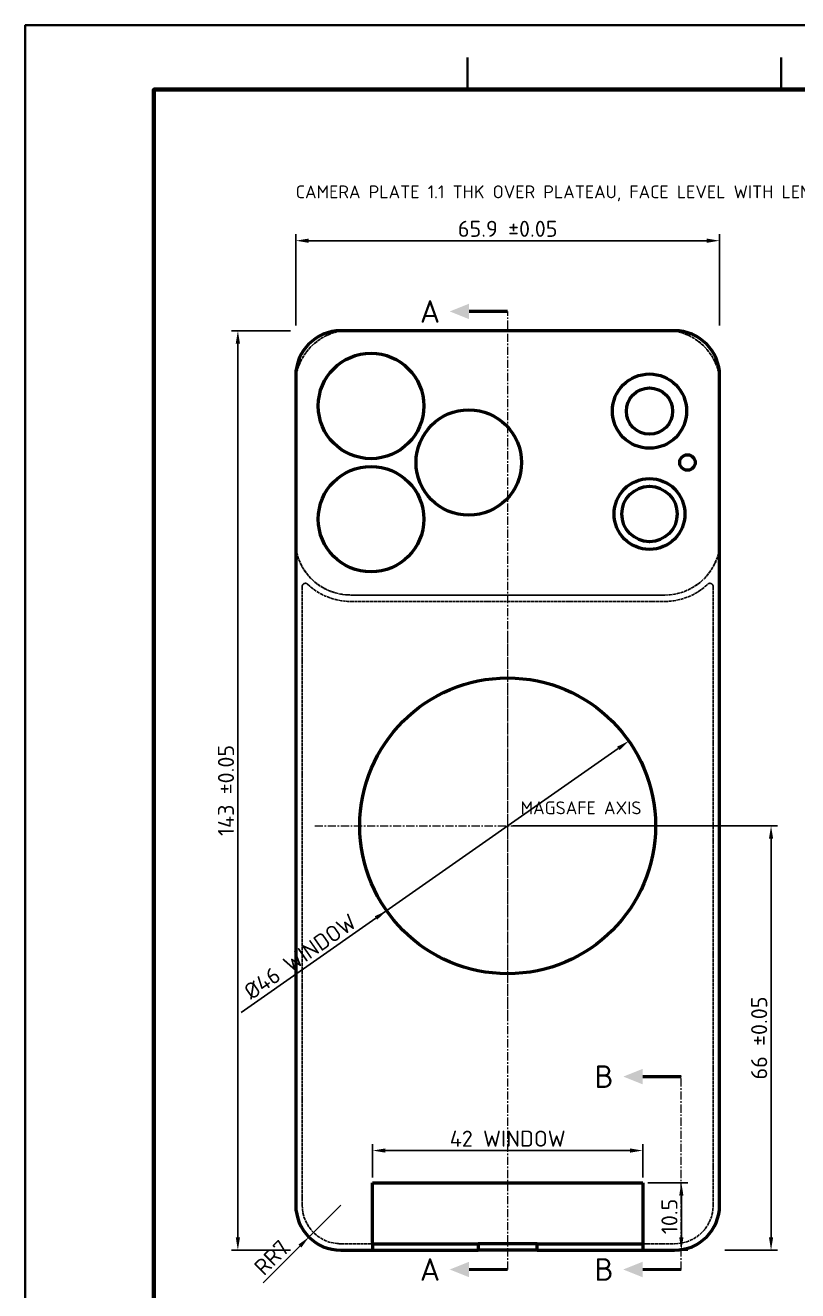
# Model space of a CAD drawing. Header units: millimetres. Extents: x 0 to 420, y 0 to 297.
# Drawn here: x 0 to 120.1, y 100.2 to 297 of the extents above; entities that cross this region are included whole.
import ezdxf
from ezdxf.enums import TextEntityAlignment as Align

# ---------------------------------------------------------------- set-up
doc = ezdxf.new("R2010")
doc.units = ezdxf.units.MM
doc.header["$LTSCALE"] = 0.4
doc.linetypes.add('CENTER', pattern=[5.08, 3.175, -0.635, 0.635, -0.635])
doc.linetypes.add('DASHED', pattern=[1.524, 1.27, -0.254])
for name, color, linetype, lineweight in [('BORDER', 7, 'CONTINUOUS', 70), ('CENTER', 1, 'CENTER', 18), ('DIM', 4, 'CONTINUOUS', 18), ('HIDDEN', 8, 'DASHED', 25), ('OUTLINE', 7, 'CONTINUOUS', 50), ('SECTION', 7, 'CONTINUOUS', 50), ('TEXT', 7, 'CONTINUOUS', 25), ('TITLE', 7, 'CONTINUOUS', 35)]:
    doc.layers.add(name, color=color, linetype=linetype, lineweight=lineweight)
doc.styles.add('KHENSU', font='isocpeur.ttf')
doc.dimstyles.new('KHENSU', dxfattribs={"dimtxt": 2.5, "dimasz": 2, "dimexe": 1, "dimexo": 0.8, "dimgap": 0.6, "dimtad": 1, "dimdsep": 46, "dimtxsty": 'KHENSU', "dimcen": -1.5, "dimclrd": 4, "dimclre": 4, "dimclrt": 7, "dimazin": 3, "dimtfac": 1, "dimtmove": 2, "dimatfit": 3})

msp = doc.modelspace()

# ---------------------------------------------------------------- linework, layer by layer
at = {"layer": 'BORDER'}
msp.add_lwpolyline([(20, 10), (410, 10), (410, 287), (20, 287)], close=True, dxfattribs=at)
at = {"layer": 'CENTER'}
for p, q in [((75, 103.5), (75, 252.5)), ((75, 142.5), (75, 202.5)), ((45, 172.5), (105, 172.5)), ((101.975, 103.5), (101.975, 133.5))]:
    msp.add_line(p, q, dxfattribs=at)
at = {"layer": 'HIDDEN'}
for p, q in [((49.242, 249.5), (49.05, 249.5)), ((100.95, 249.5), (100.758, 249.5)), ((42.05, 242.5), (42.05, 242.308)), ((107.95, 242.308), (107.95, 242.5)), ((42.05, 215.692), (42.05, 113.5)), ((107.95, 113.5), (107.95, 215.692)), ((43.05, 209.719), (43.05, 113.5)), ((43.05, 209.719), (43.05, 113.5)), ((106.95, 113.5), (106.95, 209.719)), ((106.95, 113.5), (106.95, 209.719)), ((99.45, 208.4), (50.55, 208.4)), ((50.55, 208.4), (99.45, 208.4)), ((50.55, 207.4), (99.45, 207.4)), ((50.55, 207.4), (99.45, 207.4)), ((54, 107.5), (54, 117)), ((54, 117), (96, 117)), ((96, 117), (96, 107.5)), ((49.05, 107.5), (100.95, 107.5)), ((49.05, 107.5), (54, 107.5)), ((49.05, 106.5), (100.95, 106.5)), ((54, 107.5), (54, 106.5)), ((70.4, 106.5), (70.4, 107.5)), ((79.6, 106.5), (79.6, 107.5)), ((96, 106.5), (96, 107.5)), ((96, 107.5), (100.95, 107.5))]:
    msp.add_line(p, q, dxfattribs=at)
for centre, radius in [((53.75, 237.8), 8.2), ((68.95, 229), 8.2), ((53.75, 220.2), 8.2), ((102.95, 229), 1.2), ((75, 172.5), 23)]:
    msp.add_circle(centre, radius, dxfattribs=at)
for centre, radius, start, end in [((50.55, 241), 8.6, 98.74601, 171.25399), ((49.05, 242.5), 7, 90, 180), ((50.55, 241), 8.6, 98.92704, 171.07296), ((99.45, 241), 8.6, 8.74601, 81.25399), ((99.45, 241), 8.6, 8.92704, 81.07296), ((100.95, 242.5), 7, 0, 90), ((50.55, 217), 8.6, -171.25399, -90), ((50.55, 217), 8.6, -171.07296, -90), ((99.45, 217), 8.6, -90, -8.74601), ((99.45, 217), 8.6, -90, -8.92704), ((43.55, 209.719), 0.5, 46.12644, 180), ((43.55, 209.719), 0.5, 46.12644, 180), ((50.55, 217), 9.6, -133.87356, -90), ((50.55, 217), 9.6, -133.87356, -90), ((99.45, 217), 9.6, -90, -46.12644), ((99.45, 217), 9.6, -90, -46.12644), ((106.45, 209.719), 0.5, 0, 133.87356), ((106.45, 209.719), 0.5, 0, 133.87356), ((49.05, 113.5), 7, 180, -90), ((49.05, 113.5), 6, 180, -90), ((49.05, 113.5), 6, 180, -90), ((100.95, 113.5), 7, -90, 0), ((100.95, 113.5), 6, -90, 0), ((100.95, 113.5), 6, -90, 0)]:
    msp.add_arc(centre, radius, start, end, dxfattribs=at)
at = {"layer": 'OUTLINE'}
for p, q in [((49.242, 249.5), (49.05, 249.5)), ((100.785, 249.496), (49.215, 249.496)), ((100.95, 249.5), (100.758, 249.5)), ((42.05, 242.5), (42.05, 242.308)), ((42.054, 242.335), (42.054, 215.665)), ((107.946, 215.665), (107.946, 242.335)), ((107.95, 242.308), (107.95, 242.5)), ((42.05, 215.692), (42.05, 113.5)), ((107.95, 113.5), (107.95, 215.692)), ((54, 107.7), (54, 117)), ((54, 117), (96, 117)), ((96, 117), (96, 107.7)), ((49.05, 106.5), (54, 106.5)), ((54, 107.5), (70.4, 107.5)), ((54, 106.5), (70.4, 106.5)), ((79.6, 107.5), (70.4, 107.5)), ((70.4, 107.5), (70.4, 106.5)), ((79.6, 106.5), (70.4, 106.5)), ((79.6, 107.5), (96, 107.5)), ((79.6, 106.5), (79.6, 107.5)), ((79.6, 106.5), (96, 106.5)), ((96, 106.5), (100.95, 106.5))]:
    msp.add_line(p, q, dxfattribs=at)
for points in [[(49.242, 249.5), (49.241, 249.5), (49.241, 249.5), (49.24, 249.5), (49.239, 249.499), (49.238, 249.499), (49.237, 249.499), (49.236, 249.499), (49.235, 249.499), (49.235, 249.499), (49.234, 249.499), (49.233, 249.499), (49.232, 249.498), (49.231, 249.498), (49.23, 249.498), (49.229, 249.498), (49.228, 249.498), (49.228, 249.498), (49.227, 249.498), (49.226, 249.497), (49.225, 249.497), (49.224, 249.497), (49.223, 249.497), (49.222, 249.497), (49.222, 249.497), (49.221, 249.497), (49.22, 249.497), (49.219, 249.496), (49.218, 249.496), (49.217, 249.496), (49.216, 249.496), (49.215, 249.496)], [(100.758, 249.5), (100.759, 249.5), (100.759, 249.5), (100.76, 249.5), (100.761, 249.499), (100.762, 249.499), (100.763, 249.499), (100.764, 249.499), (100.765, 249.499), (100.765, 249.499), (100.766, 249.499), (100.767, 249.499), (100.768, 249.498), (100.769, 249.498), (100.77, 249.498), (100.771, 249.498), (100.772, 249.498), (100.772, 249.498), (100.773, 249.498), (100.774, 249.497), (100.775, 249.497), (100.776, 249.497), (100.777, 249.497), (100.778, 249.497), (100.778, 249.497), (100.779, 249.497), (100.78, 249.497), (100.781, 249.496), (100.782, 249.496), (100.783, 249.496), (100.784, 249.496), (100.785, 249.496)], [(42.05, 242.308), (42.05, 242.309), (42.05, 242.309), (42.05, 242.31), (42.051, 242.311), (42.051, 242.312), (42.051, 242.313), (42.051, 242.314), (42.051, 242.315), (42.051, 242.315), (42.051, 242.316), (42.051, 242.317), (42.052, 242.318), (42.052, 242.319), (42.052, 242.32), (42.052, 242.321), (42.052, 242.322), (42.052, 242.322), (42.052, 242.323), (42.053, 242.324), (42.053, 242.325), (42.053, 242.326), (42.053, 242.327), (42.053, 242.328), (42.053, 242.328), (42.053, 242.329), (42.053, 242.33), (42.054, 242.331), (42.054, 242.332), (42.054, 242.333), (42.054, 242.334), (42.054, 242.335)], [(107.95, 242.308), (107.95, 242.309), (107.95, 242.309), (107.95, 242.31), (107.949, 242.311), (107.949, 242.312), (107.949, 242.313), (107.949, 242.314), (107.949, 242.315), (107.949, 242.315), (107.949, 242.316), (107.949, 242.317), (107.948, 242.318), (107.948, 242.319), (107.948, 242.32), (107.948, 242.321), (107.948, 242.322), (107.948, 242.322), (107.948, 242.323), (107.947, 242.324), (107.947, 242.325), (107.947, 242.326), (107.947, 242.327), (107.947, 242.328), (107.947, 242.328), (107.947, 242.329), (107.947, 242.33), (107.946, 242.331), (107.946, 242.332), (107.946, 242.333), (107.946, 242.334), (107.946, 242.335)], [(42.05, 215.692), (42.05, 215.691), (42.05, 215.691), (42.05, 215.69), (42.051, 215.689), (42.051, 215.688), (42.051, 215.687), (42.051, 215.686), (42.051, 215.685), (42.051, 215.685), (42.051, 215.684), (42.051, 215.683), (42.052, 215.682), (42.052, 215.681), (42.052, 215.68), (42.052, 215.679), (42.052, 215.678), (42.052, 215.678), (42.052, 215.677), (42.053, 215.676), (42.053, 215.675), (42.053, 215.674), (42.053, 215.673), (42.053, 215.672), (42.053, 215.672), (42.053, 215.671), (42.053, 215.67), (42.054, 215.669), (42.054, 215.668), (42.054, 215.667), (42.054, 215.666), (42.054, 215.665)], [(107.95, 215.692), (107.95, 215.691), (107.95, 215.691), (107.95, 215.69), (107.949, 215.689), (107.949, 215.688), (107.949, 215.687), (107.949, 215.686), (107.949, 215.685), (107.949, 215.685), (107.949, 215.684), (107.949, 215.683), (107.948, 215.682), (107.948, 215.681), (107.948, 215.68), (107.948, 215.679), (107.948, 215.678), (107.948, 215.678), (107.948, 215.677), (107.947, 215.676), (107.947, 215.675), (107.947, 215.674), (107.947, 215.673), (107.947, 215.672), (107.947, 215.672), (107.947, 215.671), (107.947, 215.67), (107.946, 215.669), (107.946, 215.668), (107.946, 215.667), (107.946, 215.666), (107.946, 215.665)], [(54, 107.7), (54, 107.661), (54, 107.623), (54, 107.584), (54, 107.545), (54, 107.506), (54, 107.468), (54, 107.429), (54, 107.39), (54, 107.352), (54, 107.313), (54, 107.274), (54, 107.235), (54, 107.197), (54, 107.158), (54, 107.119), (54, 107.081), (54, 107.042), (54, 107.003), (54, 106.965), (54, 106.926), (54, 106.887), (54, 106.848), (54, 106.81), (54, 106.771), (54, 106.732), (54, 106.694), (54, 106.655), (54, 106.616), (54, 106.577), (54, 106.539), (54, 106.5)], [(96, 107.7), (96, 107.661), (96, 107.623), (96, 107.584), (96, 107.545), (96, 107.506), (96, 107.468), (96, 107.429), (96, 107.39), (96, 107.352), (96, 107.313), (96, 107.274), (96, 107.235), (96, 107.197), (96, 107.158), (96, 107.119), (96, 107.081), (96, 107.042), (96, 107.003), (96, 106.965), (96, 106.926), (96, 106.887), (96, 106.848), (96, 106.81), (96, 106.771), (96, 106.732), (96, 106.694), (96, 106.655), (96, 106.616), (96, 106.577), (96, 106.539), (96, 106.5)]]:
    msp.add_lwpolyline(points, dxfattribs=at)
for centre, radius in [((53.75, 237.8), 8.2), ((97.05, 237), 5.778), ((97.05, 237), 3.598), ((68.95, 229), 8.2), ((53.75, 220.2), 8.2), ((102.95, 229), 1.2), ((97.05, 221), 5.507), ((97.05, 221), 4.309), ((75, 172.5), 23)]:
    msp.add_circle(centre, radius, dxfattribs=at)
for centre, start, end in [((49.05, 242.5), 90, 180), ((100.95, 242.5), 0, 90), ((49.05, 113.5), 180, -90), ((100.95, 113.5), -90, 0)]:
    msp.add_arc(centre, 7, start, end, dxfattribs=at)
at = {"layer": 'SECTION', "const_width": 0.5}
for points in [[(75, 252.5), (69, 252.5)], [(101.975, 133.5), (95.975, 133.5)], [(75, 103.5), (69, 103.5)], [(101.975, 103.5), (95.975, 103.5)]]:
    msp.add_lwpolyline(points, dxfattribs=at)
at = {"layer": 'SECTION'}
for points in [[(69, 253.7), (66, 252.5), (69, 251.3)], [(95.975, 134.7), (92.975, 133.5), (95.975, 132.3)], [(69, 104.7), (66, 103.5), (69, 102.3)], [(95.975, 104.7), (92.975, 103.5), (95.975, 102.3)]]:
    msp.add_solid(points, dxfattribs=at)
at = {"layer": 'TITLE'}
for p, q in [((68.75, 287), (68.75, 292)), ((117.5, 287), (117.5, 292))]:
    msp.add_line(p, q, dxfattribs=at)
msp.add_lwpolyline([(0, 0), (420, 0), (420, 297), (0, 297)], close=True, dxfattribs=at)

# ---------------------------------------------------------------- texts
at = {"layer": 'TEXT', "style": 'KHENSU'}
for s, p in [('CAMERA PLATE 1.1 THK OVER PLATEAU, FACE LEVEL WITH LENS RINGS. SENSOR OPENINGS 0.6 CLEARANCE, FLASH/LIDAR DRAFTED PER STEP', (42.05, 269.5)), ('MAGSAFE AXIS', (77, 173.7))]:
    msp.add_text(s, height=2, dxfattribs=at).set_placement(p, align=Align.BOTTOM_LEFT)
for s, p in [('A', (64.5, 252.5)), ('B', (91.475, 133.5)), ('A', (64.5, 103.5)), ('B', (91.475, 103.5))]:
    msp.add_text(s, height=3.5, dxfattribs=at).set_placement(p, align=Align.MIDDLE_RIGHT)

# ---------------------------------------------------------------- dimensions: what is measured, and where the dimension line sits
at = {"layer": 'DIM'}
for base, p1, p2, text in [((42.05, 263.5), (42.05, 249.5), (107.95, 249.5), '<> %%p0.05'), ((54, 122), (54, 117), (96, 117), '<> WINDOW')]:
    msp.add_linear_dim(base=base, p1=p1, p2=p2, text=text, dimstyle='KHENSU', override={"dimlfac": 1}, dxfattribs=at).render()
for base, p1, p2 in [((33.05, 106.5), (42.05, 106.5), (42.05, 249.5)), ((115.95, 106.5), (107.95, 106.5), (75, 172.5))]:
    msp.add_linear_dim(base=base, p1=p1, p2=p2, angle=90, text='<> %%p0.05', dimstyle='KHENSU', override={"dimlfac": 1}, dxfattribs=at).render()
msp.add_diameter_dim_2p(p1=(93.84, 185.692), p2=(56.16, 159.308), text='<> WINDOW', dimstyle='KHENSU', override={"dimlfac": 1}, dxfattribs=at).render()
msp.add_linear_dim(base=(102, 106.5), p1=(96, 106.5), p2=(96, 117), angle=90, dimstyle='KHENSU', override={"dimlfac": 1}, dxfattribs=at).render()
msp.add_radius_dim(center=(49.05, 113.5), mpoint=(44.1, 108.55), text='R<>', dimstyle='KHENSU', override={"dimlfac": 1}, dxfattribs=at).render()

doc.saveas('drawing.dxf')
